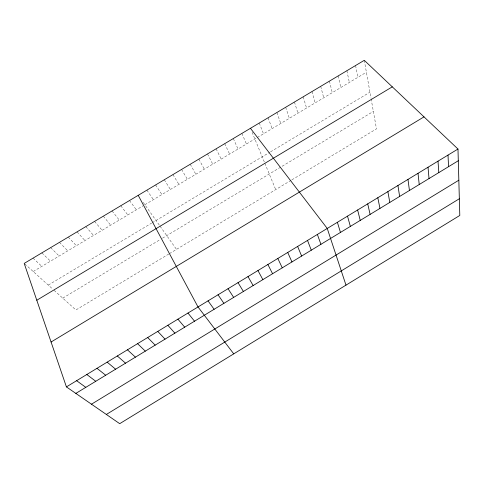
<?xml version="1.0" encoding="UTF-8"?>
<svg xmlns="http://www.w3.org/2000/svg" width="484" height="484" viewBox="0 0 484 484"><rect width="100%" height="100%" fill="white"/><g stroke="black" fill="none" stroke-linecap="round" stroke-linejoin="round"><path stroke-width="0.36" stroke-dasharray="2.42 1.81" d="M62.763 298.144L160.035 239.665M162.479 238.195L373.364 111.417M168.807 254.003L75.903 309.978L53.222 289.553M169.442 253.616L291.289 180.199M291.888 179.836L376.473 128.871L371.113 98.754M48.279 285.1L151.601 223.142M152.236 222.761L269.903 152.2M270.544 151.819L369.945 92.208M33.208 271.53L143.052 205.833M144.879 204.738L256.695 137.861M257.313 137.492L366.394 72.243M24.732 263.889L52.671 289.057M33.033 258.141L41.86 266.357M41.86 252.872L50.505 261.185M50.669 247.608L59.133 256.024M59.471 242.351L67.754 250.869M68.262 237.099L76.363 245.721M77.047 231.854L84.966 240.572M85.813 226.621L93.557 235.436M94.574 221.388L102.136 230.305M103.322 216.16L110.703 225.181M112.064 210.945L119.264 220.057M120.788 205.73L127.812 214.944M129.506 200.527L136.349 209.838M143.216 202.385L159.69 225.647M160.089 226.209L176.491 249.369M146.912 190.133L153.398 199.644M155.594 184.948L161.91 194.556M164.27 179.764L170.404 189.468M172.939 174.591L178.892 184.392M181.591 169.424L187.375 179.322M190.236 164.264L195.845 174.258M198.87 159.103L204.302 169.194M207.491 153.954L212.748 164.143M216.106 148.812L221.188 159.097M224.709 143.675L229.616 154.057M233.3 138.545L238.037 149.018M241.879 133.421L246.447 143.99M252.097 132.301L264.337 162.031M264.869 163.314L275.692 189.601M259.273 123.033L263.49 133.796M268.082 117.769L272.117 128.635M276.878 112.518L280.744 123.474M285.669 107.267L289.353 118.326M294.447 102.027L297.956 113.183M303.214 96.794L306.547 108.041M311.968 91.561L315.126 102.91M320.711 86.34L323.699 97.786M329.447 81.124L332.26 92.662M338.171 75.915L340.809 87.55M346.883 70.712L349.345 82.443M355.583 65.515L357.876 77.343M364.277 60.325L370.986 98.028"/><path stroke-width="0.73" d="M106.347 414.455L459.34 198.755M75.837 393.407L458.3 160.748M91.476 404.194L458.832 180.211M66.411 386.897L457.979 149.036L364.277 60.325L24.2 263.417L66.411 386.897L119.711 423.675L459.8 215.453L457.979 149.036M51.068 342.025L424.002 116.874M36.79 300.237L392.294 86.848M76.617 380.696L85.801 387.345M86.811 374.501L95.753 381.289M96.994 368.318L105.693 375.245M107.158 362.147L115.615 369.207M117.309 355.976L125.531 363.175M127.449 349.817L135.423 357.156M137.571 343.67L145.309 351.142M147.68 337.529L155.176 345.14M157.772 331.395L165.038 339.145M167.857 325.272L174.881 333.155M177.918 319.162L184.707 327.178M187.974 313.051L194.526 321.207M250.452 128.302L327.244 228.454L345.987 285.137M233.742 353.858L198.01 306.953L138.212 195.324M208.035 300.866L214.116 309.288M218.048 294.786L223.892 303.341M228.043 288.712L233.657 297.406M238.025 282.65L243.404 291.471M247.996 276.594L253.138 285.554M257.948 270.544L262.86 279.637M267.888 264.506L272.571 273.732M277.816 258.474L282.269 267.833M287.726 252.454L291.949 261.941M297.63 246.441L301.623 256.06M307.515 240.439L311.279 250.186M317.383 234.438L320.922 244.317M337.384 222.289L340.464 232.435M347.512 216.136L350.356 226.415M357.628 209.996L360.235 220.401M367.725 203.861L370.103 214.4M377.81 197.732L379.958 208.404M387.884 191.616L389.801 202.421M397.939 185.505L399.627 196.444M407.982 179.407L409.44 190.472M418.007 173.314L419.235 184.513M428.019 167.234L429.024 178.56M438.02 161.16L438.794 172.613M448.009 155.092L448.553 166.678"/></g></svg>
